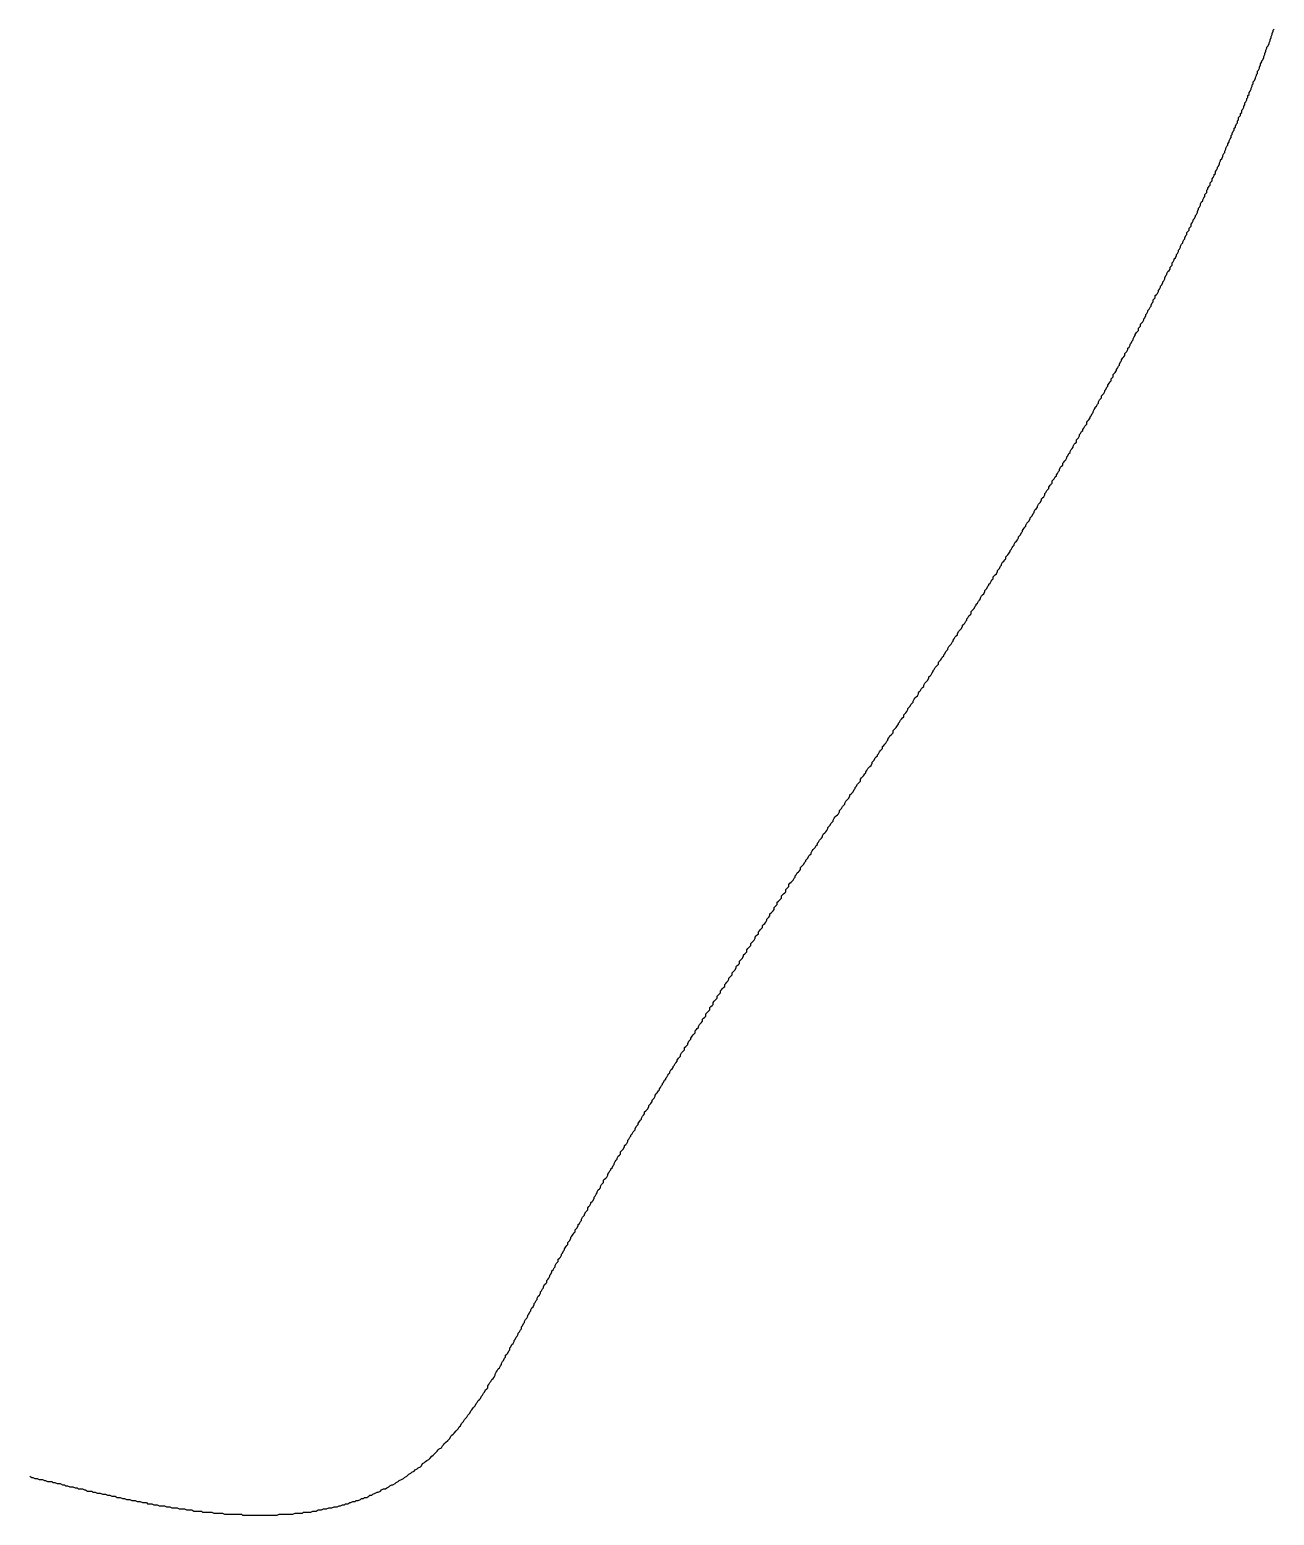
# Model space of a CAD drawing. Header units: millimetres. Extents: x 111 to 2999, y 81 to 1941.
# Drawn here: x 1011.84 to 1023.66, y 1327.02 to 1341.13 of the extents above; entities that cross this region are included whole.
import ezdxf

# ---------------------------------------------------------------- set-up
doc = ezdxf.new("R2010")
doc.units = ezdxf.units.MM

msp = doc.modelspace()

# ---------------------------------------------------------------- linework, layer by layer
msp.add_polyline3d([(1011.84, 1327.393, 0), (1011.86, 1327.383, 0), (1011.87, 1327.383, 0), (1011.89, 1327.373, 0), (1011.91, 1327.373, 0), (1011.93, 1327.363, 0), (1011.94, 1327.363, 0), (1011.96, 1327.363, 0), (1011.98, 1327.353, 0), (1011.99, 1327.353, 0), (1012.01, 1327.343, 0), (1012.03, 1327.343, 0), (1012.05, 1327.343, 0), (1012.06, 1327.333, 0), (1012.08, 1327.333, 0), (1012.1, 1327.323, 0), (1012.11, 1327.323, 0), (1012.13, 1327.323, 0), (1012.15, 1327.313, 0), (1012.17, 1327.313, 0), (1012.18, 1327.303, 0), (1012.2, 1327.303, 0), (1012.22, 1327.293, 0), (1012.24, 1327.293, 0), (1012.25, 1327.293, 0), (1012.27, 1327.283, 0), (1012.29, 1327.283, 0), (1012.3, 1327.273, 0), (1012.32, 1327.273, 0), (1012.34, 1327.273, 0), (1012.36, 1327.263, 0), (1012.37, 1327.263, 0), (1012.39, 1327.253, 0), (1012.41, 1327.253, 0), (1012.43, 1327.253, 0), (1012.44, 1327.243, 0), (1012.46, 1327.243, 0), (1012.48, 1327.233, 0), (1012.5, 1327.233, 0), (1012.51, 1327.233, 0), (1012.53, 1327.223, 0), (1012.55, 1327.223, 0), (1012.56, 1327.223, 0), (1012.58, 1327.213, 0), (1012.6, 1327.213, 0), (1012.62, 1327.203, 0), (1012.63, 1327.203, 0), (1012.65, 1327.203, 0), (1012.67, 1327.193, 0), (1012.69, 1327.193, 0), (1012.7, 1327.193, 0), (1012.72, 1327.183, 0), (1012.74, 1327.183, 0), (1012.76, 1327.173, 0), (1012.77, 1327.173, 0), (1012.79, 1327.173, 0), (1012.81, 1327.163, 0), (1012.82, 1327.163, 0), (1012.84, 1327.163, 0), (1012.86, 1327.153, 0), (1012.88, 1327.153, 0), (1012.89, 1327.153, 0), (1012.91, 1327.143, 0), (1012.93, 1327.143, 0), (1012.95, 1327.143, 0), (1012.96, 1327.133, 0), (1012.98, 1327.133, 0), (1013, 1327.133, 0), (1013.02, 1327.123, 0), (1013.03, 1327.123, 0), (1013.05, 1327.123, 0), (1013.07, 1327.113, 0), (1013.09, 1327.113, 0), (1013.1, 1327.113, 0), (1013.12, 1327.113, 0), (1013.14, 1327.103, 0), (1013.15, 1327.103, 0), (1013.17, 1327.103, 0), (1013.19, 1327.093, 0), (1013.21, 1327.093, 0), (1013.22, 1327.093, 0), (1013.24, 1327.093, 0), (1013.26, 1327.083, 0), (1013.28, 1327.083, 0), (1013.29, 1327.083, 0), (1013.31, 1327.083, 0), (1013.33, 1327.073, 0), (1013.35, 1327.073, 0), (1013.36, 1327.073, 0), (1013.38, 1327.073, 0), (1013.4, 1327.063, 0), (1013.41, 1327.063, 0), (1013.43, 1327.063, 0), (1013.45, 1327.063, 0), (1013.47, 1327.063, 0), (1013.48, 1327.053, 0), (1013.5, 1327.053, 0), (1013.52, 1327.053, 0), (1013.54, 1327.053, 0), (1013.55, 1327.053, 0), (1013.57, 1327.053, 0), (1013.59, 1327.043, 0), (1013.6, 1327.043, 0), (1013.62, 1327.043, 0), (1013.64, 1327.043, 0), (1013.66, 1327.043, 0), (1013.67, 1327.043, 0), (1013.69, 1327.033, 0), (1013.71, 1327.033, 0), (1013.73, 1327.033, 0), (1013.74, 1327.033, 0), (1013.76, 1327.033, 0), (1013.78, 1327.033, 0), (1013.79, 1327.033, 0), (1013.81, 1327.033, 0), (1013.83, 1327.033, 0), (1013.85, 1327.033, 0), (1013.86, 1327.023, 0), (1013.88, 1327.023, 0), (1013.9, 1327.023, 0), (1013.91, 1327.023, 0), (1013.93, 1327.023, 0), (1013.95, 1327.023, 0), (1013.97, 1327.023, 0), (1013.98, 1327.023, 0), (1014, 1327.023, 0), (1014.02, 1327.023, 0), (1014.03, 1327.023, 0), (1014.05, 1327.023, 0), (1014.07, 1327.023, 0), (1014.09, 1327.023, 0), (1014.1, 1327.023, 0), (1014.12, 1327.023, 0), (1014.14, 1327.023, 0), (1014.15, 1327.023, 0), (1014.17, 1327.023, 0), (1014.19, 1327.023, 0), (1014.21, 1327.033, 0), (1014.22, 1327.033, 0), (1014.24, 1327.033, 0), (1014.26, 1327.033, 0), (1014.27, 1327.033, 0), (1014.29, 1327.033, 0), (1014.31, 1327.033, 0), (1014.32, 1327.033, 0), (1014.34, 1327.033, 0), (1014.36, 1327.043, 0), (1014.38, 1327.043, 0), (1014.39, 1327.043, 0), (1014.41, 1327.043, 0), (1014.43, 1327.043, 0), (1014.44, 1327.053, 0), (1014.46, 1327.053, 0), (1014.48, 1327.053, 0), (1014.49, 1327.053, 0), (1014.51, 1327.053, 0), (1014.53, 1327.063, 0), (1014.54, 1327.063, 0), (1014.56, 1327.063, 0), (1014.58, 1327.073, 0), (1014.59, 1327.073, 0), (1014.61, 1327.073, 0), (1014.63, 1327.083, 0), (1014.64, 1327.083, 0), (1014.66, 1327.083, 0), (1014.68, 1327.093, 0), (1014.69, 1327.093, 0), (1014.71, 1327.093, 0), (1014.73, 1327.103, 0), (1014.74, 1327.103, 0), (1014.76, 1327.103, 0), (1014.78, 1327.113, 0), (1014.79, 1327.113, 0), (1014.81, 1327.123, 0), (1014.83, 1327.123, 0), (1014.84, 1327.133, 0), (1014.86, 1327.133, 0), (1014.88, 1327.143, 0), (1014.89, 1327.143, 0), (1014.91, 1327.153, 0), (1014.93, 1327.153, 0), (1014.94, 1327.163, 0), (1014.96, 1327.163, 0), (1014.98, 1327.173, 0), (1014.99, 1327.183, 0), (1015.01, 1327.183, 0), (1015.02, 1327.193, 0), (1015.04, 1327.193, 0), (1015.06, 1327.203, 0), (1015.07, 1327.213, 0), (1015.09, 1327.213, 0), (1015.1, 1327.223, 0), (1015.12, 1327.233, 0), (1015.14, 1327.243, 0), (1015.15, 1327.243, 0), (1015.17, 1327.253, 0), (1015.18, 1327.263, 0), (1015.2, 1327.273, 0), (1015.22, 1327.273, 0), (1015.23, 1327.283, 0), (1015.25, 1327.293, 0), (1015.26, 1327.303, 0), (1015.28, 1327.313, 0), (1015.29, 1327.313, 0), (1015.31, 1327.323, 0), (1015.32, 1327.333, 0), (1015.34, 1327.343, 0), (1015.35, 1327.353, 0), (1015.37, 1327.363, 0), (1015.39, 1327.373, 0), (1015.4, 1327.383, 0), (1015.42, 1327.393, 0), (1015.43, 1327.403, 0), (1015.44, 1327.413, 0), (1015.46, 1327.423, 0), (1015.47, 1327.433, 0), (1015.49, 1327.443, 0), (1015.5, 1327.453, 0), (1015.52, 1327.463, 0), (1015.53, 1327.473, 0), (1015.55, 1327.483, 0), (1015.56, 1327.493, 0), (1015.57, 1327.513, 0), (1015.59, 1327.523, 0), (1015.6, 1327.533, 0), (1015.61, 1327.543, 0), (1015.63, 1327.553, 0), (1015.64, 1327.563, 0), (1015.66, 1327.583, 0), (1015.67, 1327.593, 0), (1015.68, 1327.603, 0), (1015.69, 1327.613, 0), (1015.71, 1327.633, 0), (1015.72, 1327.643, 0), (1015.73, 1327.653, 0), (1015.75, 1327.663, 0), (1015.76, 1327.683, 0), (1015.77, 1327.693, 0), (1015.78, 1327.703, 0), (1015.79, 1327.713, 0), (1015.81, 1327.733, 0), (1015.82, 1327.743, 0), (1015.83, 1327.753, 0), (1015.84, 1327.773, 0), (1015.85, 1327.783, 0), (1015.86, 1327.793, 0), (1015.87, 1327.803, 0), (1015.89, 1327.823, 0), (1015.9, 1327.833, 0), (1015.91, 1327.843, 0), (1015.92, 1327.863, 0), (1015.93, 1327.873, 0), (1015.94, 1327.893, 0), (1015.95, 1327.903, 0), (1015.96, 1327.913, 0), (1015.97, 1327.933, 0), (1015.98, 1327.943, 0), (1015.99, 1327.953, 0), (1016, 1327.973, 0), (1016.01, 1327.983, 0), (1016.02, 1327.993, 0), (1016.03, 1328.013, 0), (1016.04, 1328.023, 0), (1016.05, 1328.043, 0), (1016.06, 1328.053, 0), (1016.07, 1328.063, 0), (1016.08, 1328.083, 0), (1016.09, 1328.093, 0), (1016.1, 1328.113, 0), (1016.11, 1328.123, 0), (1016.12, 1328.133, 0), (1016.13, 1328.153, 0), (1016.14, 1328.163, 0), (1016.15, 1328.183, 0), (1016.16, 1328.193, 0), (1016.17, 1328.213, 0), (1016.18, 1328.223, 0), (1016.19, 1328.233, 0), (1016.19, 1328.253, 0), (1016.2, 1328.263, 0), (1016.21, 1328.283, 0), (1016.22, 1328.293, 0), (1016.23, 1328.313, 0), (1016.24, 1328.323, 0), (1016.25, 1328.333, 0), (1016.26, 1328.353, 0), (1016.26, 1328.363, 0), (1016.27, 1328.383, 0), (1016.28, 1328.393, 0), (1016.29, 1328.413, 0), (1016.3, 1328.423, 0), (1016.31, 1328.443, 0), (1016.32, 1328.453, 0), (1016.32, 1328.463, 0), (1016.33, 1328.483, 0), (1016.34, 1328.493, 0), (1016.35, 1328.513, 0), (1016.36, 1328.523, 0), (1016.36, 1328.543, 0), (1016.37, 1328.553, 0), (1016.38, 1328.563, 0), (1016.39, 1328.583, 0), (1016.4, 1328.593, 0), (1016.4, 1328.613, 0), (1016.41, 1328.623, 0), (1016.42, 1328.643, 0), (1016.43, 1328.653, 0), (1016.44, 1328.673, 0), (1016.44, 1328.683, 0), (1016.45, 1328.693, 0), (1016.46, 1328.713, 0), (1016.47, 1328.723, 0), (1016.48, 1328.743, 0), (1016.48, 1328.753, 0), (1016.49, 1328.763, 0), (1016.5, 1328.783, 0), (1016.51, 1328.793, 0), (1016.51, 1328.813, 0), (1016.52, 1328.823, 0), (1016.53, 1328.843, 0), (1016.54, 1328.853, 0), (1016.54, 1328.863, 0), (1016.55, 1328.883, 0), (1016.56, 1328.893, 0), (1016.57, 1328.913, 0), (1016.57, 1328.923, 0), (1016.58, 1328.933, 0), (1016.59, 1328.953, 0), (1016.6, 1328.963, 0), (1016.6, 1328.973, 0), (1016.61, 1328.993, 0), (1016.62, 1329.003, 0), (1016.63, 1329.023, 0), (1016.63, 1329.033, 0), (1016.64, 1329.043, 0), (1016.65, 1329.063, 0), (1016.66, 1329.073, 0), (1016.66, 1329.083, 0), (1016.67, 1329.103, 0), (1016.68, 1329.113, 0), (1016.69, 1329.133, 0), (1016.69, 1329.143, 0), (1016.7, 1329.153, 0), (1016.71, 1329.173, 0), (1016.72, 1329.183, 0), (1016.72, 1329.193, 0), (1016.73, 1329.213, 0), (1016.74, 1329.223, 0), (1016.75, 1329.233, 0), (1016.75, 1329.253, 0), (1016.76, 1329.263, 0), (1016.77, 1329.273, 0), (1016.78, 1329.293, 0), (1016.78, 1329.303, 0), (1016.79, 1329.313, 0), (1016.8, 1329.333, 0), (1016.8, 1329.343, 0), (1016.81, 1329.353, 0), (1016.82, 1329.373, 0), (1016.83, 1329.383, 0), (1016.83, 1329.393, 0), (1016.84, 1329.413, 0), (1016.85, 1329.423, 0), (1016.86, 1329.433, 0), (1016.86, 1329.453, 0), (1016.87, 1329.463, 0), (1016.88, 1329.473, 0), (1016.89, 1329.493, 0), (1016.89, 1329.503, 0), (1016.9, 1329.513, 0), (1016.91, 1329.533, 0), (1016.92, 1329.543, 0), (1016.92, 1329.553, 0), (1016.93, 1329.573, 0), (1016.94, 1329.583, 0), (1016.95, 1329.593, 0), (1016.95, 1329.613, 0), (1016.96, 1329.623, 0), (1016.97, 1329.633, 0), (1016.98, 1329.653, 0), (1016.98, 1329.663, 0), (1016.99, 1329.673, 0), (1017, 1329.693, 0), (1017.01, 1329.703, 0), (1017.02, 1329.713, 0), (1017.02, 1329.733, 0), (1017.03, 1329.743, 0), (1017.04, 1329.753, 0), (1017.05, 1329.773, 0), (1017.05, 1329.783, 0), (1017.06, 1329.793, 0), (1017.07, 1329.813, 0), (1017.08, 1329.823, 0), (1017.08, 1329.833, 0), (1017.09, 1329.853, 0), (1017.1, 1329.863, 0), (1017.11, 1329.873, 0), (1017.11, 1329.883, 0), (1017.12, 1329.903, 0), (1017.13, 1329.913, 0), (1017.14, 1329.923, 0), (1017.14, 1329.943, 0), (1017.15, 1329.953, 0), (1017.16, 1329.963, 0), (1017.17, 1329.983, 0), (1017.17, 1329.993, 0), (1017.18, 1330.003, 0), (1017.19, 1330.013, 0), (1017.2, 1330.033, 0), (1017.2, 1330.043, 0), (1017.21, 1330.053, 0), (1017.22, 1330.073, 0), (1017.23, 1330.083, 0), (1017.23, 1330.093, 0), (1017.24, 1330.113, 0), (1017.25, 1330.123, 0), (1017.26, 1330.133, 0), (1017.26, 1330.143, 0), (1017.27, 1330.163, 0), (1017.28, 1330.173, 0), (1017.29, 1330.183, 0), (1017.29, 1330.203, 0), (1017.3, 1330.213, 0), (1017.31, 1330.223, 0), (1017.32, 1330.233, 0), (1017.33, 1330.253, 0), (1017.33, 1330.263, 0), (1017.34, 1330.273, 0), (1017.35, 1330.293, 0), (1017.36, 1330.303, 0), (1017.36, 1330.313, 0), (1017.37, 1330.323, 0), (1017.38, 1330.343, 0), (1017.39, 1330.353, 0), (1017.39, 1330.363, 0), (1017.4, 1330.383, 0), (1017.41, 1330.393, 0), (1017.42, 1330.403, 0), (1017.42, 1330.413, 0), (1017.43, 1330.433, 0), (1017.44, 1330.443, 0), (1017.45, 1330.453, 0), (1017.45, 1330.473, 0), (1017.46, 1330.483, 0), (1017.47, 1330.493, 0), (1017.48, 1330.503, 0), (1017.49, 1330.523, 0), (1017.49, 1330.533, 0), (1017.5, 1330.543, 0), (1017.51, 1330.553, 0), (1017.52, 1330.573, 0), (1017.52, 1330.583, 0), (1017.53, 1330.593, 0), (1017.54, 1330.613, 0), (1017.55, 1330.623, 0), (1017.55, 1330.633, 0), (1017.56, 1330.643, 0), (1017.57, 1330.663, 0), (1017.58, 1330.673, 0), (1017.59, 1330.683, 0), (1017.59, 1330.693, 0), (1017.6, 1330.713, 0), (1017.61, 1330.723, 0), (1017.62, 1330.733, 0), (1017.62, 1330.743, 0), (1017.63, 1330.763, 0), (1017.64, 1330.773, 0), (1017.65, 1330.783, 0), (1017.65, 1330.793, 0), (1017.66, 1330.813, 0), (1017.67, 1330.823, 0), (1017.68, 1330.833, 0), (1017.68, 1330.853, 0), (1017.69, 1330.863, 0), (1017.7, 1330.873, 0), (1017.71, 1330.883, 0), (1017.72, 1330.903, 0), (1017.72, 1330.913, 0), (1017.73, 1330.923, 0), (1017.74, 1330.933, 0), (1017.75, 1330.953, 0), (1017.75, 1330.963, 0), (1017.76, 1330.973, 0), (1017.77, 1330.983, 0), (1017.78, 1331.003, 0), (1017.78, 1331.013, 0), (1017.79, 1331.023, 0), (1017.8, 1331.033, 0), (1017.81, 1331.053, 0), (1017.82, 1331.063, 0), (1017.82, 1331.073, 0), (1017.83, 1331.083, 0), (1017.84, 1331.103, 0), (1017.85, 1331.113, 0), (1017.85, 1331.123, 0), (1017.86, 1331.133, 0), (1017.87, 1331.153, 0), (1017.88, 1331.163, 0), (1017.88, 1331.173, 0), (1017.89, 1331.183, 0), (1017.9, 1331.203, 0), (1017.91, 1331.213, 0), (1017.92, 1331.223, 0), (1017.92, 1331.233, 0), (1017.93, 1331.253, 0), (1017.94, 1331.263, 0), (1017.95, 1331.273, 0), (1017.95, 1331.283, 0), (1017.96, 1331.293, 0), (1017.97, 1331.313, 0), (1017.98, 1331.323, 0), (1017.99, 1331.333, 0), (1017.99, 1331.343, 0), (1018, 1331.363, 0), (1018.01, 1331.373, 0), (1018.02, 1331.383, 0), (1018.02, 1331.393, 0), (1018.03, 1331.413, 0), (1018.04, 1331.423, 0), (1018.05, 1331.433, 0), (1018.06, 1331.443, 0), (1018.06, 1331.463, 0), (1018.07, 1331.473, 0), (1018.08, 1331.483, 0), (1018.09, 1331.493, 0), (1018.09, 1331.503, 0), (1018.1, 1331.523, 0), (1018.11, 1331.533, 0), (1018.12, 1331.543, 0), (1018.12, 1331.553, 0), (1018.13, 1331.573, 0), (1018.14, 1331.583, 0), (1018.15, 1331.593, 0), (1018.16, 1331.603, 0), (1018.16, 1331.623, 0), (1018.17, 1331.633, 0), (1018.18, 1331.643, 0), (1018.19, 1331.653, 0), (1018.19, 1331.663, 0), (1018.2, 1331.683, 0), (1018.21, 1331.693, 0), (1018.22, 1331.703, 0), (1018.23, 1331.713, 0), (1018.23, 1331.733, 0), (1018.24, 1331.743, 0), (1018.25, 1331.753, 0), (1018.26, 1331.763, 0), (1018.26, 1331.783, 0), (1018.27, 1331.793, 0), (1018.28, 1331.803, 0), (1018.29, 1331.813, 0), (1018.3, 1331.823, 0), (1018.3, 1331.843, 0), (1018.31, 1331.853, 0), (1018.32, 1331.863, 0), (1018.33, 1331.873, 0), (1018.33, 1331.893, 0), (1018.34, 1331.903, 0), (1018.35, 1331.913, 0), (1018.36, 1331.923, 0), (1018.37, 1331.933, 0), (1018.37, 1331.953, 0), (1018.38, 1331.963, 0), (1018.39, 1331.973, 0), (1018.4, 1331.983, 0), (1018.4, 1332.003, 0), (1018.41, 1332.013, 0), (1018.42, 1332.023, 0), (1018.43, 1332.033, 0), (1018.44, 1332.043, 0), (1018.44, 1332.063, 0), (1018.45, 1332.073, 0), (1018.46, 1332.083, 0), (1018.47, 1332.093, 0), (1018.48, 1332.113, 0), (1018.48, 1332.123, 0), (1018.49, 1332.133, 0), (1018.5, 1332.143, 0), (1018.51, 1332.153, 0), (1018.51, 1332.173, 0), (1018.52, 1332.183, 0), (1018.53, 1332.193, 0), (1018.54, 1332.203, 0), (1018.55, 1332.223, 0), (1018.55, 1332.233, 0), (1018.56, 1332.243, 0), (1018.57, 1332.253, 0), (1018.58, 1332.263, 0), (1018.58, 1332.283, 0), (1018.59, 1332.293, 0), (1018.6, 1332.303, 0), (1018.61, 1332.313, 0), (1018.62, 1332.333, 0), (1018.62, 1332.343, 0), (1018.63, 1332.353, 0), (1018.64, 1332.363, 0), (1018.65, 1332.373, 0), (1018.65, 1332.393, 0), (1018.66, 1332.403, 0), (1018.67, 1332.413, 0), (1018.68, 1332.423, 0), (1018.69, 1332.433, 0), (1018.69, 1332.453, 0), (1018.7, 1332.463, 0), (1018.71, 1332.473, 0), (1018.72, 1332.483, 0), (1018.73, 1332.503, 0), (1018.73, 1332.513, 0), (1018.74, 1332.523, 0), (1018.75, 1332.533, 0), (1018.76, 1332.543, 0), (1018.76, 1332.563, 0), (1018.77, 1332.573, 0), (1018.78, 1332.583, 0), (1018.79, 1332.593, 0), (1018.8, 1332.603, 0), (1018.8, 1332.623, 0), (1018.81, 1332.633, 0), (1018.82, 1332.643, 0), (1018.83, 1332.653, 0), (1018.84, 1332.673, 0), (1018.84, 1332.683, 0), (1018.85, 1332.693, 0), (1018.86, 1332.703, 0), (1018.87, 1332.713, 0), (1018.87, 1332.733, 0), (1018.88, 1332.743, 0), (1018.89, 1332.753, 0), (1018.9, 1332.763, 0), (1018.91, 1332.773, 0), (1018.91, 1332.793, 0), (1018.92, 1332.803, 0), (1018.93, 1332.813, 0), (1018.94, 1332.823, 0), (1018.94, 1332.843, 0), (1018.95, 1332.853, 0), (1018.96, 1332.863, 0), (1018.97, 1332.873, 0), (1018.98, 1332.883, 0), (1018.98, 1332.903, 0), (1018.99, 1332.913, 0), (1019, 1332.923, 0), (1019.01, 1332.933, 0), (1019.02, 1332.943, 0), (1019.02, 1332.963, 0), (1019.03, 1332.973, 0), (1019.04, 1332.983, 0), (1019.05, 1332.993, 0), (1019.05, 1333.013, 0), (1019.06, 1333.023, 0), (1019.07, 1333.033, 0), (1019.08, 1333.043, 0), (1019.09, 1333.053, 0), (1019.1, 1333.073, 0), (1019.11, 1333.083, 0), (1019.11, 1333.093, 0), (1019.12, 1333.103, 0), (1019.13, 1333.123, 0), (1019.14, 1333.133, 0), (1019.15, 1333.143, 0), (1019.16, 1333.153, 0), (1019.16, 1333.173, 0), (1019.17, 1333.183, 0), (1019.18, 1333.193, 0), (1019.19, 1333.203, 0), (1019.2, 1333.223, 0), (1019.21, 1333.233, 0), (1019.21, 1333.243, 0), (1019.22, 1333.253, 0), (1019.23, 1333.263, 0), (1019.24, 1333.283, 0), (1019.25, 1333.293, 0), (1019.26, 1333.303, 0), (1019.26, 1333.313, 0), (1019.27, 1333.333, 0), (1019.28, 1333.343, 0), (1019.29, 1333.353, 0), (1019.3, 1333.363, 0), (1019.31, 1333.383, 0), (1019.32, 1333.393, 0), (1019.32, 1333.403, 0), (1019.33, 1333.413, 0), (1019.34, 1333.433, 0), (1019.35, 1333.443, 0), (1019.36, 1333.453, 0), (1019.37, 1333.463, 0), (1019.37, 1333.473, 0), (1019.38, 1333.493, 0), (1019.39, 1333.503, 0), (1019.4, 1333.513, 0), (1019.41, 1333.523, 0), (1019.42, 1333.543, 0), (1019.42, 1333.553, 0), (1019.43, 1333.563, 0), (1019.44, 1333.573, 0), (1019.45, 1333.593, 0), (1019.46, 1333.603, 0), (1019.47, 1333.613, 0), (1019.47, 1333.623, 0), (1019.48, 1333.643, 0), (1019.49, 1333.653, 0), (1019.5, 1333.663, 0), (1019.51, 1333.673, 0), (1019.52, 1333.683, 0), (1019.53, 1333.703, 0), (1019.53, 1333.713, 0), (1019.54, 1333.723, 0), (1019.55, 1333.733, 0), (1019.56, 1333.753, 0), (1019.57, 1333.763, 0), (1019.58, 1333.773, 0), (1019.58, 1333.783, 0), (1019.59, 1333.803, 0), (1019.6, 1333.813, 0), (1019.61, 1333.823, 0), (1019.62, 1333.833, 0), (1019.63, 1333.853, 0), (1019.63, 1333.863, 0), (1019.64, 1333.873, 0), (1019.65, 1333.883, 0), (1019.66, 1333.893, 0), (1019.67, 1333.913, 0), (1019.68, 1333.923, 0), (1019.68, 1333.933, 0), (1019.69, 1333.943, 0), (1019.7, 1333.963, 0), (1019.71, 1333.973, 0), (1019.72, 1333.983, 0), (1019.73, 1333.993, 0), (1019.73, 1334.013, 0), (1019.74, 1334.023, 0), (1019.75, 1334.033, 0), (1019.76, 1334.043, 0), (1019.77, 1334.063, 0), (1019.78, 1334.073, 0), (1019.78, 1334.083, 0), (1019.79, 1334.093, 0), (1019.8, 1334.113, 0), (1019.81, 1334.123, 0), (1019.82, 1334.133, 0), (1019.83, 1334.143, 0), (1019.84, 1334.163, 0), (1019.84, 1334.173, 0), (1019.85, 1334.183, 0), (1019.86, 1334.193, 0), (1019.87, 1334.213, 0), (1019.88, 1334.223, 0), (1019.89, 1334.233, 0), (1019.89, 1334.243, 0), (1019.9, 1334.253, 0), (1019.91, 1334.273, 0), (1019.92, 1334.283, 0), (1019.93, 1334.293, 0), (1019.94, 1334.303, 0), (1019.94, 1334.323, 0), (1019.95, 1334.333, 0), (1019.96, 1334.343, 0), (1019.97, 1334.353, 0), (1019.98, 1334.373, 0), (1019.99, 1334.383, 0), (1019.99, 1334.393, 0), (1020, 1334.403, 0), (1020.01, 1334.423, 0), (1020.02, 1334.433, 0), (1020.03, 1334.443, 0), (1020.04, 1334.453, 0), (1020.04, 1334.473, 0), (1020.05, 1334.483, 0), (1020.06, 1334.493, 0), (1020.07, 1334.503, 0), (1020.08, 1334.523, 0), (1020.09, 1334.533, 0), (1020.09, 1334.543, 0), (1020.1, 1334.553, 0), (1020.11, 1334.573, 0), (1020.12, 1334.583, 0), (1020.13, 1334.593, 0), (1020.14, 1334.603, 0), (1020.14, 1334.623, 0), (1020.15, 1334.633, 0), (1020.16, 1334.643, 0), (1020.17, 1334.653, 0), (1020.18, 1334.673, 0), (1020.18, 1334.683, 0), (1020.19, 1334.693, 0), (1020.2, 1334.703, 0), (1020.21, 1334.723, 0), (1020.22, 1334.733, 0), (1020.23, 1334.743, 0), (1020.23, 1334.753, 0), (1020.24, 1334.773, 0), (1020.25, 1334.783, 0), (1020.26, 1334.793, 0), (1020.27, 1334.803, 0), (1020.28, 1334.823, 0), (1020.28, 1334.833, 0), (1020.29, 1334.843, 0), (1020.3, 1334.853, 0), (1020.31, 1334.873, 0), (1020.32, 1334.883, 0), (1020.33, 1334.893, 0), (1020.33, 1334.903, 0), (1020.34, 1334.923, 0), (1020.35, 1334.933, 0), (1020.36, 1334.943, 0), (1020.37, 1334.953, 0), (1020.38, 1334.973, 0), (1020.38, 1334.983, 0), (1020.39, 1334.993, 0), (1020.4, 1335.003, 0), (1020.41, 1335.023, 0), (1020.42, 1335.033, 0), (1020.42, 1335.043, 0), (1020.43, 1335.053, 0), (1020.44, 1335.073, 0), (1020.45, 1335.083, 0), (1020.46, 1335.093, 0), (1020.47, 1335.103, 0), (1020.47, 1335.123, 0), (1020.48, 1335.133, 0), (1020.49, 1335.143, 0), (1020.5, 1335.153, 0), (1020.51, 1335.173, 0), (1020.52, 1335.183, 0), (1020.52, 1335.193, 0), (1020.53, 1335.203, 0), (1020.54, 1335.223, 0), (1020.55, 1335.233, 0), (1020.56, 1335.243, 0), (1020.56, 1335.253, 0), (1020.57, 1335.273, 0), (1020.58, 1335.283, 0), (1020.59, 1335.293, 0), (1020.6, 1335.313, 0), (1020.61, 1335.323, 0), (1020.61, 1335.333, 0), (1020.62, 1335.343, 0), (1020.63, 1335.363, 0), (1020.64, 1335.373, 0), (1020.65, 1335.383, 0), (1020.65, 1335.393, 0), (1020.66, 1335.413, 0), (1020.67, 1335.423, 0), (1020.68, 1335.433, 0), (1020.69, 1335.443, 0), (1020.7, 1335.463, 0), (1020.7, 1335.473, 0), (1020.71, 1335.483, 0), (1020.72, 1335.493, 0), (1020.73, 1335.513, 0), (1020.74, 1335.523, 0), (1020.74, 1335.533, 0), (1020.75, 1335.543, 0), (1020.76, 1335.563, 0), (1020.77, 1335.573, 0), (1020.78, 1335.583, 0), (1020.78, 1335.603, 0), (1020.79, 1335.613, 0), (1020.8, 1335.623, 0), (1020.81, 1335.633, 0), (1020.82, 1335.653, 0), (1020.83, 1335.663, 0), (1020.83, 1335.673, 0), (1020.84, 1335.683, 0), (1020.85, 1335.703, 0), (1020.86, 1335.713, 0), (1020.87, 1335.723, 0), (1020.87, 1335.733, 0), (1020.88, 1335.753, 0), (1020.89, 1335.763, 0), (1020.9, 1335.773, 0), (1020.91, 1335.793, 0), (1020.91, 1335.803, 0), (1020.92, 1335.813, 0), (1020.93, 1335.823, 0), (1020.94, 1335.843, 0), (1020.95, 1335.853, 0), (1020.95, 1335.863, 0), (1020.96, 1335.873, 0), (1020.97, 1335.893, 0), (1020.98, 1335.903, 0), (1020.99, 1335.913, 0), (1020.99, 1335.933, 0), (1021, 1335.943, 0), (1021.01, 1335.953, 0), (1021.02, 1335.963, 0), (1021.03, 1335.983, 0), (1021.03, 1335.993, 0), (1021.04, 1336.003, 0), (1021.05, 1336.013, 0), (1021.06, 1336.033, 0), (1021.07, 1336.043, 0), (1021.07, 1336.053, 0), (1021.08, 1336.073, 0), (1021.09, 1336.083, 0), (1021.1, 1336.093, 0), (1021.11, 1336.103, 0), (1021.11, 1336.123, 0), (1021.12, 1336.133, 0), (1021.13, 1336.143, 0), (1021.14, 1336.153, 0), (1021.15, 1336.173, 0), (1021.15, 1336.183, 0), (1021.16, 1336.193, 0), (1021.17, 1336.213, 0), (1021.18, 1336.223, 0), (1021.19, 1336.233, 0), (1021.19, 1336.243, 0), (1021.2, 1336.263, 0), (1021.21, 1336.273, 0), (1021.22, 1336.283, 0), (1021.23, 1336.303, 0), (1021.23, 1336.313, 0), (1021.24, 1336.323, 0), (1021.25, 1336.333, 0), (1021.26, 1336.353, 0), (1021.27, 1336.363, 0), (1021.27, 1336.373, 0), (1021.28, 1336.393, 0), (1021.29, 1336.403, 0), (1021.3, 1336.413, 0), (1021.3, 1336.423, 0), (1021.31, 1336.443, 0), (1021.32, 1336.453, 0), (1021.33, 1336.463, 0), (1021.34, 1336.483, 0), (1021.34, 1336.493, 0), (1021.35, 1336.503, 0), (1021.36, 1336.513, 0), (1021.37, 1336.533, 0), (1021.38, 1336.543, 0), (1021.38, 1336.553, 0), (1021.39, 1336.573, 0), (1021.4, 1336.583, 0), (1021.41, 1336.593, 0), (1021.41, 1336.603, 0), (1021.42, 1336.623, 0), (1021.43, 1336.633, 0), (1021.44, 1336.643, 0), (1021.45, 1336.663, 0), (1021.45, 1336.673, 0), (1021.46, 1336.683, 0), (1021.47, 1336.693, 0), (1021.48, 1336.713, 0), (1021.48, 1336.723, 0), (1021.49, 1336.733, 0), (1021.5, 1336.753, 0), (1021.51, 1336.763, 0), (1021.52, 1336.773, 0), (1021.52, 1336.783, 0), (1021.53, 1336.803, 0), (1021.54, 1336.813, 0), (1021.55, 1336.823, 0), (1021.55, 1336.843, 0), (1021.56, 1336.853, 0), (1021.57, 1336.863, 0), (1021.58, 1336.883, 0), (1021.59, 1336.893, 0), (1021.59, 1336.903, 0), (1021.6, 1336.913, 0), (1021.61, 1336.933, 0), (1021.62, 1336.943, 0), (1021.62, 1336.953, 0), (1021.63, 1336.973, 0), (1021.64, 1336.983, 0), (1021.65, 1336.993, 0), (1021.65, 1337.013, 0), (1021.66, 1337.023, 0), (1021.67, 1337.033, 0), (1021.68, 1337.043, 0), (1021.69, 1337.063, 0), (1021.69, 1337.073, 0), (1021.7, 1337.083, 0), (1021.71, 1337.103, 0), (1021.72, 1337.113, 0), (1021.72, 1337.123, 0), (1021.73, 1337.143, 0), (1021.74, 1337.153, 0), (1021.75, 1337.163, 0), (1021.75, 1337.173, 0), (1021.76, 1337.193, 0), (1021.77, 1337.203, 0), (1021.78, 1337.213, 0), (1021.78, 1337.233, 0), (1021.79, 1337.243, 0), (1021.8, 1337.253, 0), (1021.81, 1337.273, 0), (1021.81, 1337.283, 0), (1021.82, 1337.293, 0), (1021.83, 1337.313, 0), (1021.84, 1337.323, 0), (1021.84, 1337.333, 0), (1021.85, 1337.343, 0), (1021.86, 1337.363, 0), (1021.87, 1337.373, 0), (1021.88, 1337.383, 0), (1021.88, 1337.403, 0), (1021.89, 1337.413, 0), (1021.9, 1337.423, 0), (1021.91, 1337.443, 0), (1021.91, 1337.453, 0), (1021.92, 1337.463, 0), (1021.93, 1337.483, 0), (1021.94, 1337.493, 0), (1021.94, 1337.503, 0), (1021.95, 1337.523, 0), (1021.96, 1337.533, 0), (1021.96, 1337.543, 0), (1021.97, 1337.553, 0), (1021.98, 1337.573, 0), (1021.99, 1337.583, 0), (1021.99, 1337.593, 0), (1022, 1337.613, 0), (1022.01, 1337.623, 0), (1022.02, 1337.633, 0), (1022.02, 1337.653, 0), (1022.03, 1337.663, 0), (1022.04, 1337.673, 0), (1022.05, 1337.693, 0), (1022.05, 1337.703, 0), (1022.06, 1337.713, 0), (1022.07, 1337.733, 0), (1022.08, 1337.743, 0), (1022.08, 1337.753, 0), (1022.09, 1337.773, 0), (1022.1, 1337.783, 0), (1022.11, 1337.793, 0), (1022.11, 1337.813, 0), (1022.12, 1337.823, 0), (1022.13, 1337.833, 0), (1022.13, 1337.853, 0), (1022.14, 1337.863, 0), (1022.15, 1337.873, 0), (1022.16, 1337.893, 0), (1022.16, 1337.903, 0), (1022.17, 1337.913, 0), (1022.18, 1337.933, 0), (1022.19, 1337.943, 0), (1022.19, 1337.953, 0), (1022.2, 1337.973, 0), (1022.21, 1337.983, 0), (1022.21, 1337.993, 0), (1022.22, 1338.013, 0), (1022.23, 1338.023, 0), (1022.24, 1338.033, 0), (1022.24, 1338.053, 0), (1022.25, 1338.063, 0), (1022.26, 1338.073, 0), (1022.27, 1338.093, 0), (1022.27, 1338.103, 0), (1022.28, 1338.113, 0), (1022.29, 1338.133, 0), (1022.29, 1338.143, 0), (1022.3, 1338.153, 0), (1022.31, 1338.173, 0), (1022.32, 1338.183, 0), (1022.32, 1338.193, 0), (1022.33, 1338.213, 0), (1022.34, 1338.223, 0), (1022.34, 1338.233, 0), (1022.35, 1338.253, 0), (1022.36, 1338.263, 0), (1022.37, 1338.273, 0), (1022.37, 1338.293, 0), (1022.38, 1338.303, 0), (1022.39, 1338.313, 0), (1022.39, 1338.333, 0), (1022.4, 1338.343, 0), (1022.41, 1338.353, 0), (1022.42, 1338.373, 0), (1022.42, 1338.383, 0), (1022.43, 1338.393, 0), (1022.44, 1338.413, 0), (1022.44, 1338.423, 0), (1022.45, 1338.433, 0), (1022.46, 1338.453, 0), (1022.46, 1338.463, 0), (1022.47, 1338.473, 0), (1022.48, 1338.493, 0), (1022.49, 1338.503, 0), (1022.49, 1338.513, 0), (1022.5, 1338.533, 0), (1022.51, 1338.543, 0), (1022.51, 1338.563, 0), (1022.52, 1338.573, 0), (1022.53, 1338.583, 0), (1022.53, 1338.603, 0), (1022.54, 1338.613, 0), (1022.55, 1338.623, 0), (1022.56, 1338.643, 0), (1022.56, 1338.653, 0), (1022.57, 1338.663, 0), (1022.58, 1338.683, 0), (1022.58, 1338.693, 0), (1022.59, 1338.703, 0), (1022.6, 1338.723, 0), (1022.6, 1338.733, 0), (1022.61, 1338.743, 0), (1022.62, 1338.763, 0), (1022.62, 1338.773, 0), (1022.63, 1338.793, 0), (1022.64, 1338.803, 0), (1022.64, 1338.813, 0), (1022.65, 1338.833, 0), (1022.66, 1338.843, 0), (1022.67, 1338.853, 0), (1022.67, 1338.873, 0), (1022.68, 1338.883, 0), (1022.69, 1338.893, 0), (1022.69, 1338.913, 0), (1022.7, 1338.923, 0), (1022.71, 1338.943, 0), (1022.71, 1338.953, 0), (1022.72, 1338.963, 0), (1022.73, 1338.983, 0), (1022.73, 1338.993, 0), (1022.74, 1339.003, 0), (1022.75, 1339.023, 0), (1022.75, 1339.033, 0), (1022.76, 1339.043, 0), (1022.77, 1339.063, 0), (1022.77, 1339.073, 0), (1022.78, 1339.093, 0), (1022.79, 1339.103, 0), (1022.79, 1339.113, 0), (1022.8, 1339.133, 0), (1022.81, 1339.143, 0), (1022.81, 1339.153, 0), (1022.82, 1339.173, 0), (1022.83, 1339.183, 0), (1022.83, 1339.203, 0), (1022.84, 1339.213, 0), (1022.85, 1339.223, 0), (1022.85, 1339.243, 0), (1022.86, 1339.253, 0), (1022.87, 1339.263, 0), (1022.87, 1339.283, 0), (1022.88, 1339.293, 0), (1022.89, 1339.313, 0), (1022.89, 1339.323, 0), (1022.9, 1339.333, 0), (1022.91, 1339.353, 0), (1022.91, 1339.363, 0), (1022.92, 1339.373, 0), (1022.93, 1339.393, 0), (1022.93, 1339.403, 0), (1022.94, 1339.423, 0), (1022.94, 1339.433, 0), (1022.95, 1339.443, 0), (1022.96, 1339.463, 0), (1022.96, 1339.473, 0), (1022.97, 1339.493, 0), (1022.98, 1339.503, 0), (1022.98, 1339.513, 0), (1022.99, 1339.533, 0), (1023, 1339.543, 0), (1023, 1339.563, 0), (1023.01, 1339.573, 0), (1023.02, 1339.583, 0), (1023.02, 1339.603, 0), (1023.03, 1339.613, 0), (1023.03, 1339.623, 0), (1023.04, 1339.643, 0), (1023.05, 1339.653, 0), (1023.05, 1339.673, 0), (1023.06, 1339.683, 0), (1023.07, 1339.693, 0), (1023.07, 1339.713, 0), (1023.08, 1339.723, 0), (1023.09, 1339.743, 0), (1023.09, 1339.753, 0), (1023.1, 1339.763, 0), (1023.1, 1339.783, 0), (1023.11, 1339.793, 0), (1023.12, 1339.813, 0), (1023.12, 1339.823, 0), (1023.13, 1339.833, 0), (1023.14, 1339.853, 0), (1023.14, 1339.863, 0), (1023.15, 1339.883, 0), (1023.15, 1339.893, 0), (1023.16, 1339.903, 0), (1023.17, 1339.923, 0), (1023.17, 1339.933, 0), (1023.18, 1339.953, 0), (1023.19, 1339.963, 0), (1023.19, 1339.973, 0), (1023.2, 1339.993, 0), (1023.2, 1340.003, 0), (1023.21, 1340.023, 0), (1023.22, 1340.033, 0), (1023.22, 1340.043, 0), (1023.23, 1340.063, 0), (1023.23, 1340.073, 0), (1023.24, 1340.093, 0), (1023.25, 1340.103, 0), (1023.25, 1340.123, 0), (1023.26, 1340.133, 0), (1023.26, 1340.143, 0), (1023.27, 1340.163, 0), (1023.28, 1340.173, 0), (1023.28, 1340.193, 0), (1023.29, 1340.203, 0), (1023.29, 1340.213, 0), (1023.3, 1340.233, 0), (1023.31, 1340.243, 0), (1023.31, 1340.263, 0), (1023.32, 1340.273, 0), (1023.32, 1340.293, 0), (1023.33, 1340.303, 0), (1023.34, 1340.313, 0), (1023.34, 1340.333, 0), (1023.35, 1340.343, 0), (1023.35, 1340.363, 0), (1023.36, 1340.373, 0), (1023.37, 1340.393, 0), (1023.37, 1340.403, 0), (1023.38, 1340.413, 0), (1023.38, 1340.433, 0), (1023.39, 1340.443, 0), (1023.4, 1340.463, 0), (1023.4, 1340.473, 0), (1023.41, 1340.483, 0), (1023.41, 1340.503, 0), (1023.42, 1340.513, 0), (1023.42, 1340.533, 0), (1023.43, 1340.543, 0), (1023.44, 1340.563, 0), (1023.44, 1340.573, 0), (1023.45, 1340.593, 0), (1023.45, 1340.603, 0), (1023.46, 1340.613, 0), (1023.46, 1340.633, 0), (1023.47, 1340.643, 0), (1023.48, 1340.663, 0), (1023.48, 1340.673, 0), (1023.49, 1340.693, 0), (1023.49, 1340.703, 0), (1023.5, 1340.713, 0), (1023.5, 1340.733, 0), (1023.51, 1340.743, 0), (1023.52, 1340.763, 0), (1023.52, 1340.773, 0), (1023.53, 1340.793, 0), (1023.53, 1340.803, 0), (1023.54, 1340.823, 0), (1023.54, 1340.833, 0), (1023.55, 1340.843, 0), (1023.56, 1340.863, 0), (1023.56, 1340.873, 0), (1023.57, 1340.893, 0), (1023.57, 1340.903, 0), (1023.58, 1340.923, 0), (1023.58, 1340.933, 0), (1023.59, 1340.953, 0), (1023.59, 1340.963, 0), (1023.6, 1340.973, 0), (1023.61, 1340.993, 0), (1023.61, 1341.003, 0), (1023.62, 1341.023, 0), (1023.62, 1341.033, 0), (1023.63, 1341.053, 0), (1023.63, 1341.063, 0), (1023.64, 1341.083, 0), (1023.64, 1341.093, 0), (1023.65, 1341.113, 0), (1023.65, 1341.123, 0), (1023.66, 1341.133, 0)])

doc.saveas('drawing.dxf')
